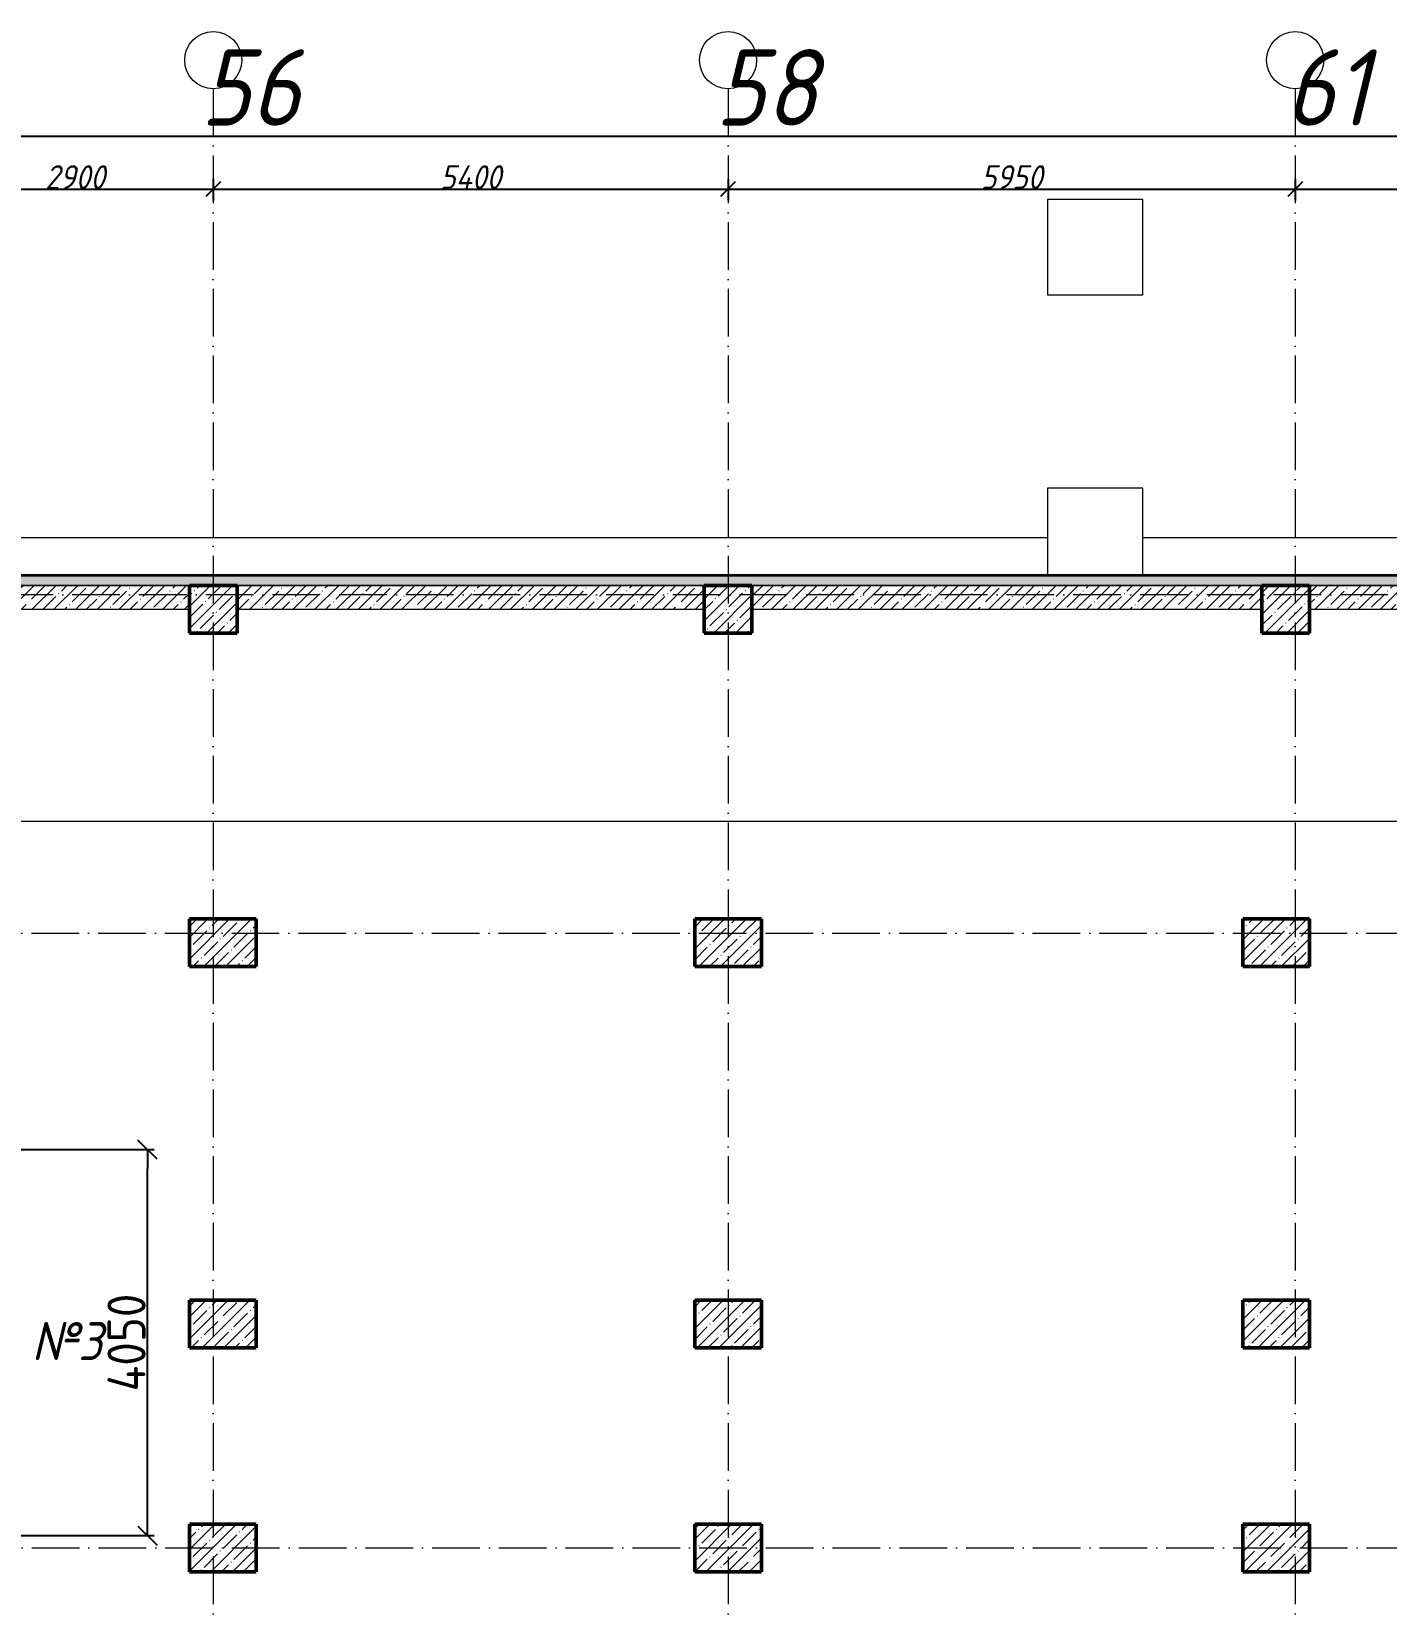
# Model space of a CAD drawing. Header units: millimetres. Extents: x -606178 to 312196, y -19338 to 632709.
# Drawn here: x -524222 to -510011, y 526699 to 543287 of the extents above; entities that cross this region are included whole.
import ezdxf

# ---------------------------------------------------------------- set-up
doc = ezdxf.new("R2010")
doc.units = ezdxf.units.MM
doc.linetypes.add('50_200_ШТРИХ_1Т_ш5_п1_п1_', pattern=[700, 500, -100, 0, -100])
for name, color, linetype, lineweight in [('A-____-____-DIMS', 7, 'Continuous', 9), ('A-FLOR-____-OTLN', 7, 'Continuous', 9), ('A-WALL-____-MCUT', 7, 'Continuous', 13), ('A-WALL-____-MCUT-1', 7, 'Continuous', 9), ('A-WALL-____-MCUT-3', 7, 'Continuous', 9), ('A-WALL-____-PATT-1', 7, 'Continuous', 9), ('A-WALL-FNSH-MCUT-1', 7, 'Continuous', 9), ('G-____-____-TEXT', 7, 'Continuous', 9), ('S-COLS-____-MCUT', 7, 'Continuous', 50), ('S-COLS-____-OTLN', 7, 'Continuous', 9), ('S-GRID-____-IDEN', 7, 'Continuous', 9), ('S-GRID-____-OTLN-1', 7, '50_200_ШТРИХ_1Т_ш5_п1_п1_', 9)]:
    doc.layers.add(name, color=color, linetype=linetype, lineweight=lineweight)
doc.layers.add('G-____-____-SYMB-1', color=9, linetype='Continuous', lineweight=9, true_color=0x808080)
doc.styles.add('ISOCPEUR_I', font='isocpeui.ttf', dxfattribs={"width": 0.9, "height": 2.5})
doc.styles.add('ISOCPEUR_I_9', font='isocpeui.ttf', dxfattribs={"width": 0.9, "height": 250})
doc.styles.add('СПДС', font='isocpeur.ttf', dxfattribs={"width": 0.9})
doc.dimstyles.new('ISO-2_5_0_9К_БОЛЬШОЙ_ОСИ', dxfattribs={"dimscale": 304.8, "dimtxt": 248.995294, "dimasz": 0.492126, "dimexe": 0.393701, "dimexo": 0, "dimgap": 0, "dimtad": 1, "dimdec": 0, "dimzin": 0, "dimdsep": 46, "dimtxsty": 'ISOCPEUR_I_9', "dimblk1": 'OBLIQUE', "dimblk2": 'OBLIQUE', "dimsah": 1, "dimcen": 0.09, "dimdle": 0.393701, "dimazin": 0, "dimtfac": 1, "dimtdec": 4, "dimtix": 1, "dimtmove": 0, "dimatfit": 3, "dimfxl": 1, "dimtvp": 1, "dimtolj": 1, "dimtzin": 0, "dimarcsym": 2})
doc.dimstyles.new('ISO-2_5_0_9К_БОЛЬШОЙ_ОСИ_2', dxfattribs={"dimscale": 304.8, "dimtxt": 248.995294, "dimasz": 0.492126, "dimexe": 0.393701, "dimexo": 0, "dimgap": 0, "dimtad": 1, "dimdec": 0, "dimzin": 0, "dimdsep": 46, "dimtxsty": 'ISOCPEUR_I_9', "dimblk1": 'OBLIQUE', "dimblk2": 'OBLIQUE', "dimsah": 1, "dimcen": 0.09, "dimdle": 0.393701, "dimazin": 0, "dimtfac": 1, "dimtdec": 4, "dimtix": 1, "dimtmove": 2, "dimatfit": 3, "dimfxl": 1, "dimtvp": 1, "dimtolj": 1, "dimtzin": 0, "dimarcsym": 2})
doc.dimstyles.new('Размера А3', dxfattribs={"dimtxt": 200, "dimasz": 100, "dimexe": 70, "dimexo": 100, "dimgap": 20, "dimtad": 1, "dimdec": 0, "dimrnd": 10, "dimzin": 0, "dimdsep": 46, "dimtxsty": 'СПДС', "dimblk": 'ARROWHEAD_6', "dimcen": 1, "dimclrd": 256, "dimclre": 256, "dimclrt": 256, "dimazin": 0, "dimtfac": 1, "dimtdec": 0, "dimtmove": 2, "dimatfit": 3, "dimfxl": 1, "dimtolj": 1, "dimtzin": 0, "dimarcsym": 0})
pattern_1 = [(45, (-600067.05, 451794.26), (-114.04925, 114.04925), []), (45, (-599953, 451794.26), (-114.04925, 114.04925), [201.612, -40.322, 3.353, -36.97])]

# ---------------------------------------------------------------- blocks, each defined once
blk = doc.blocks.new('BSC_Колонна _Прямоугольная - 500х500-V32-АР1_Кладочный план подвала в осях 1-64_Ю-ЯЯ')
at = {"layer": 'S-COLS-____-OTLN'}
h = blk.add_hatch(dxfattribs=at)
h.set_pattern_fill('FP_39', color=256, style=0, pattern_type=2)
h.set_pattern_definition([(45, (-89000, -85431.04), (-114.04925, 114.04925), []), (45, (-88885.95, -85431.04), (-114.04925, 114.04925), [201.613, -40.323, 3.353, -36.97])])
h.paths.add_polyline_path([(-250, -250), (250, -250), (250, 250), (-250, 250)], flags=0)
at = {"layer": 'S-COLS-____-MCUT'}
for p, q in [((250, 250), (-250, 250)), ((-250, 250), (-250, -250)), ((250, -250), (250, 250)), ((-250, -250), (250, -250))]:
    blk.add_line(p, q, dxfattribs=at)
blk = doc.blocks.new('BSC_Колонна _Прямоугольная - 500х500-V33-АР1_Кладочный план подвала в осях 1-64_Ю-ЯЯ')
at = {"layer": 'S-COLS-____-OTLN'}
h = blk.add_hatch(dxfattribs=at)
h.set_pattern_fill('FP_40', color=256, style=0, pattern_type=2)
h.set_pattern_definition([(45, (-83150, -85431.04), (-114.04925, 114.04925), []), (45, (-83035.95, -85431.04), (-114.04925, 114.04925), [201.613, -40.323, 3.353, -36.97])])
h.paths.add_polyline_path([(-250, -250), (250, -250), (250, 250), (-250, 250)], flags=0)
at = {"layer": 'S-COLS-____-MCUT'}
for p, q in [((250, 250), (-250, 250)), ((-250, 250), (-250, -250)), ((250, -250), (250, 250)), ((-250, -250), (250, -250))]:
    blk.add_line(p, q, dxfattribs=at)
blk = doc.blocks.new('BSC_Колонна _Прямоугольная - 500х500-V35-АР1_Кладочный план подвала в осях 1-64_Ю-ЯЯ')
at = {"layer": 'S-COLS-____-OTLN'}
h = blk.add_hatch(dxfattribs=at)
h.set_pattern_fill('FP_42', color=256, style=0, pattern_type=2)
h.set_pattern_definition([(45, (-77750, -85431.04), (-114.04925, 114.04925), []), (45, (-77635.95, -85431.04), (-114.04925, 114.04925), [201.613, -40.323, 3.353, -36.97])])
h.paths.add_polyline_path([(-250, -250), (250, -250), (250, 250), (-250, 250)], flags=0)
at = {"layer": 'S-COLS-____-MCUT'}
for p, q in [((250, 250), (-250, 250)), ((-250, 250), (-250, -250)), ((250, -250), (250, 250)), ((-250, -250), (250, -250))]:
    blk.add_line(p, q, dxfattribs=at)
blk = doc.blocks.new('BSC_Колонна _Прямоугольная - 500х700-V145-АР1_Кладочный план подвала в осях 1-64_Ю-ЯЯ')
at = {"layer": 'S-COLS-____-OTLN'}
h = blk.add_hatch(dxfattribs=at)
h.set_pattern_fill('FP_162', color=256, style=0, pattern_type=2)
h.set_pattern_definition([(315, (-75581.04, 77850), (114.04925, 114.04925), []), (315, (-75581.04, 77735.95), (114.04925, 114.04925), [201.613, -40.323, 3.353, -36.97])])
h.paths.add_polyline_path([(-250, 350), (-250, -350), (250, -350), (250, 350)], flags=0)
at = {"layer": 'S-COLS-____-MCUT'}
for p, q in [((250, 350), (-250, 350)), ((-250, 350), (-250, -350)), ((250, -350), (250, 350)), ((-250, -350), (250, -350))]:
    blk.add_line(p, q, dxfattribs=at)
blk = doc.blocks.new('BSC_Колонна _Прямоугольная - 500х700-V146-АР1_Кладочный план подвала в осях 1-64_Ю-ЯЯ')
at = {"layer": 'S-COLS-____-OTLN'}
h = blk.add_hatch(dxfattribs=at)
h.set_pattern_fill('FP_163', color=256, style=0, pattern_type=2)
h.set_pattern_definition([(315, (-75581.04, 83150), (114.04925, 114.04925), []), (315, (-75581.04, 83035.95), (114.04925, 114.04925), [201.613, -40.323, 3.353, -36.97])])
h.paths.add_polyline_path([(-250, 350), (-250, -350), (250, -350), (250, 350)], flags=0)
at = {"layer": 'S-COLS-____-MCUT'}
for p, q in [((250, 350), (-250, 350)), ((-250, 350), (-250, -350)), ((250, -350), (250, 350)), ((-250, -350), (250, -350))]:
    blk.add_line(p, q, dxfattribs=at)
blk = doc.blocks.new('BSC_Колонна _Прямоугольная - 500х700-V147-АР1_Кладочный план подвала в осях 1-64_Ю-ЯЯ')
at = {"layer": 'S-COLS-____-OTLN'}
h = blk.add_hatch(dxfattribs=at)
h.set_pattern_fill('FP_164', color=256, style=0, pattern_type=2)
h.set_pattern_definition([(315, (-75581.04, 88900), (114.04925, 114.04925), []), (315, (-75581.04, 88785.95), (114.04925, 114.04925), [201.613, -40.323, 3.353, -36.97])])
h.paths.add_polyline_path([(-250, 350), (-250, -350), (250, -350), (250, 350)], flags=0)
at = {"layer": 'S-COLS-____-MCUT'}
for p, q in [((250, 350), (-250, 350)), ((-250, 350), (-250, -350)), ((250, -350), (250, 350)), ((-250, -350), (250, -350))]:
    blk.add_line(p, q, dxfattribs=at)
blk = doc.blocks.new('BSC_Колонна _Прямоугольная - 500х700-V148-АР1_Кладочный план подвала в осях 1-64_Ю-ЯЯ')
at = {"layer": 'S-COLS-____-OTLN'}
h = blk.add_hatch(dxfattribs=at)
h.set_pattern_fill('FP_165', color=256, style=0, pattern_type=2)
h.set_pattern_definition([(315, (-77931.04, 77850), (114.04925, 114.04925), []), (315, (-77931.04, 77735.95), (114.04925, 114.04925), [201.613, -40.323, 3.353, -36.97])])
h.paths.add_polyline_path([(-250, 350), (-250, -350), (250, -350), (250, 350)], flags=0)
at = {"layer": 'S-COLS-____-MCUT'}
for p, q in [((250, 350), (-250, 350)), ((-250, 350), (-250, -350)), ((250, -350), (250, 350)), ((-250, -350), (250, -350))]:
    blk.add_line(p, q, dxfattribs=at)
blk = doc.blocks.new('BSC_Колонна _Прямоугольная - 500х700-V149-АР1_Кладочный план подвала в осях 1-64_Ю-ЯЯ')
at = {"layer": 'S-COLS-____-OTLN'}
h = blk.add_hatch(dxfattribs=at)
h.set_pattern_fill('FP_166', color=256, style=0, pattern_type=2)
h.set_pattern_definition([(315, (-77931.04, 83150), (114.04925, 114.04925), []), (315, (-77931.04, 83035.95), (114.04925, 114.04925), [201.613, -40.323, 3.353, -36.97])])
h.paths.add_polyline_path([(-250, 350), (-250, -350), (250, -350), (250, 350)], flags=0)
at = {"layer": 'S-COLS-____-MCUT'}
for p, q in [((250, 350), (-250, 350)), ((-250, 350), (-250, -350)), ((250, -350), (250, 350)), ((-250, -350), (250, -350))]:
    blk.add_line(p, q, dxfattribs=at)
blk = doc.blocks.new('BSC_Колонна _Прямоугольная - 500х700-V150-АР1_Кладочный план подвала в осях 1-64_Ю-ЯЯ')
at = {"layer": 'S-COLS-____-OTLN'}
h = blk.add_hatch(dxfattribs=at)
h.set_pattern_fill('FP_167', color=256, style=0, pattern_type=2)
h.set_pattern_definition([(315, (-77931.04, 88900), (114.04925, 114.04925), []), (315, (-77931.04, 88785.95), (114.04925, 114.04925), [201.613, -40.323, 3.353, -36.97])])
h.paths.add_polyline_path([(-250, 350), (-250, -350), (250, -350), (250, 350)], flags=0)
at = {"layer": 'S-COLS-____-MCUT'}
for p, q in [((250, 350), (-250, 350)), ((-250, 350), (-250, -350)), ((250, -350), (250, 350)), ((-250, -350), (250, -350))]:
    blk.add_line(p, q, dxfattribs=at)
blk = doc.blocks.new('BSC_Колонна _Прямоугольная - 500х700-V151-АР1_Кладочный план подвала в осях 1-64_Ю-ЯЯ')
at = {"layer": 'S-COLS-____-OTLN'}
h = blk.add_hatch(dxfattribs=at)
h.set_pattern_fill('FP_168', color=256, style=0, pattern_type=2)
h.set_pattern_definition([(315, (-81931.04, 77850), (114.04925, 114.04925), []), (315, (-81931.04, 77735.95), (114.04925, 114.04925), [201.613, -40.323, 3.353, -36.97])])
h.paths.add_polyline_path([(-250, 350), (-250, -350), (250, -350), (250, 350)], flags=0)
at = {"layer": 'S-COLS-____-MCUT'}
for p, q in [((250, 350), (-250, 350)), ((-250, 350), (-250, -350)), ((250, -350), (250, 350)), ((-250, -350), (250, -350))]:
    blk.add_line(p, q, dxfattribs=at)
blk = doc.blocks.new('BSC_Колонна _Прямоугольная - 500х700-V152-АР1_Кладочный план подвала в осях 1-64_Ю-ЯЯ')
at = {"layer": 'S-COLS-____-OTLN'}
h = blk.add_hatch(dxfattribs=at)
h.set_pattern_fill('FP_169', color=256, style=0, pattern_type=2)
h.set_pattern_definition([(315, (-81931.04, 83150), (114.04925, 114.04925), []), (315, (-81931.04, 83035.95), (114.04925, 114.04925), [201.613, -40.323, 3.353, -36.97])])
h.paths.add_polyline_path([(-250, 350), (-250, -350), (250, -350), (250, 350)], flags=0)
at = {"layer": 'S-COLS-____-MCUT'}
for p, q in [((250, 350), (-250, 350)), ((-250, 350), (-250, -350)), ((250, -350), (250, 350)), ((-250, -350), (250, -350))]:
    blk.add_line(p, q, dxfattribs=at)
blk = doc.blocks.new('BSC_Колонна _Прямоугольная - 500х700-V153-АР1_Кладочный план подвала в осях 1-64_Ю-ЯЯ')
at = {"layer": 'S-COLS-____-OTLN'}
h = blk.add_hatch(dxfattribs=at)
h.set_pattern_fill('FP_170', color=256, style=0, pattern_type=2)
h.set_pattern_definition([(315, (-81931.04, 88900), (114.04925, 114.04925), []), (315, (-81931.04, 88785.95), (114.04925, 114.04925), [201.613, -40.323, 3.353, -36.97])])
h.paths.add_polyline_path([(-250, 350), (-250, -350), (250, -350), (250, 350)], flags=0)
at = {"layer": 'S-COLS-____-MCUT'}
for p, q in [((250, 350), (-250, 350)), ((-250, 350), (-250, -350)), ((250, -350), (250, 350)), ((-250, -350), (250, -350))]:
    blk.add_line(p, q, dxfattribs=at)
blk = doc.blocks.new('Ось сетки - Круг_Ø6_00__ISO-2_5_0_9K_-25732049-АР1_Кладочный план подвала в осях 1-64_Ю-ЯЯ')
at = {"layer": 'S-GRID-____-IDEN'}
blk.add_circle((0, 0), 3, dxfattribs=at)
blk = doc.blocks.new('_Oblique')
at = {"color": 0, "linetype": 'ByBlock', "lineweight": -2}
blk.add_line((-0.5, -0.5), (0.5, 0.5), dxfattribs=at)
blk = doc.blocks.new('*D3774')
at = {"layer": 'A-____-____-DIMS', "color": 0, "lineweight": -2, "transparency": 16777216}
for p, q in [((-525337, 541635), (-522197, 541635)), ((-525217, 541741), (-525217, 541515)), ((-522317, 541741), (-522317, 541515))]:
    blk.add_line(p, q, dxfattribs=at)
at = {"layer": 'Defpoints', "color": 0, "transparency": 16777216}
for p in [(-525217, 541741), (-522317, 541741), (-522317, 541635)]:
    blk.add_point(p, dxfattribs=at)
at = {"layer": 'A-____-____-DIMS', "color": 0, "lineweight": -2, "transparency": 16777216, "xscale": 150, "yscale": 150, "zscale": 150, "rotation": 180}
blk.add_blockref('_Oblique', (-525217, 541635), dxfattribs=at)
at = {"layer": 'A-____-____-DIMS', "color": 0, "lineweight": -2, "transparency": 16777216, "xscale": 150, "yscale": 150, "zscale": 150}
blk.add_blockref('_Oblique', (-522317, 541635), dxfattribs=at)
at = {"layer": 'A-____-____-DIMS', "color": 0, "transparency": 16777216, "insert": (-523767, 541760), "char_height": 250, "width": 758.48, "attachment_point": 5, "style": 'ISOCPEUR_I_9'}
blk.add_mtext('\\A1;2900', dxfattribs=at)
blk = doc.blocks.new('*D3775')
at = {"layer": 'A-____-____-DIMS', "color": 0, "lineweight": -2, "transparency": 16777216}
for p, q in [((-522437, 541635), (-516797, 541635)), ((-522317, 541741), (-522317, 541515)), ((-516917, 541741), (-516917, 541515))]:
    blk.add_line(p, q, dxfattribs=at)
at = {"layer": 'Defpoints', "color": 0, "transparency": 16777216}
for p in [(-522317, 541741), (-516917, 541741), (-516917, 541635)]:
    blk.add_point(p, dxfattribs=at)
at = {"layer": 'A-____-____-DIMS', "color": 0, "lineweight": -2, "transparency": 16777216, "xscale": 150, "yscale": 150, "zscale": 150, "rotation": 180}
blk.add_blockref('_Oblique', (-522317, 541635), dxfattribs=at)
at = {"layer": 'A-____-____-DIMS', "color": 0, "lineweight": -2, "transparency": 16777216, "xscale": 150, "yscale": 150, "zscale": 150}
blk.add_blockref('_Oblique', (-516917, 541635), dxfattribs=at)
at = {"layer": 'A-____-____-DIMS', "color": 0, "transparency": 16777216, "insert": (-519617, 541760), "char_height": 250, "width": 781.46, "attachment_point": 5, "style": 'ISOCPEUR_I_9'}
blk.add_mtext('\\A1;5400', dxfattribs=at)
blk = doc.blocks.new('*D3776')
at = {"layer": 'A-____-____-DIMS', "color": 0, "lineweight": -2, "transparency": 16777216}
for p, q in [((-517037, 541635), (-510847, 541635)), ((-516917, 541741), (-516917, 541515)), ((-510967, 541741), (-510967, 541515))]:
    blk.add_line(p, q, dxfattribs=at)
at = {"layer": 'Defpoints', "color": 0, "transparency": 16777216}
for p in [(-516917, 541741), (-510967, 541741), (-510967, 541635)]:
    blk.add_point(p, dxfattribs=at)
at = {"layer": 'A-____-____-DIMS', "color": 0, "lineweight": -2, "transparency": 16777216, "xscale": 150, "yscale": 150, "zscale": 150, "rotation": 180}
blk.add_blockref('_Oblique', (-516917, 541635), dxfattribs=at)
at = {"layer": 'A-____-____-DIMS', "color": 0, "lineweight": -2, "transparency": 16777216, "xscale": 150, "yscale": 150, "zscale": 150}
blk.add_blockref('_Oblique', (-510967, 541635), dxfattribs=at)
at = {"layer": 'A-____-____-DIMS', "color": 0, "transparency": 16777216, "insert": (-513942, 541760), "char_height": 250, "width": 758.48, "attachment_point": 5, "style": 'ISOCPEUR_I_9'}
blk.add_mtext('\\A1;5950', dxfattribs=at)
blk = doc.blocks.new('*D3777')
at = {"layer": 'A-____-____-DIMS', "color": 0, "lineweight": -2, "transparency": 16777216}
for p, q in [((-511087, 541635), (-506597, 541635)), ((-510967, 541741), (-510967, 541515)), ((-506717, 541741), (-506717, 541515))]:
    blk.add_line(p, q, dxfattribs=at)
at = {"layer": 'Defpoints', "color": 0, "transparency": 16777216}
for p in [(-510967, 541741), (-506717, 541741), (-506717, 541635)]:
    blk.add_point(p, dxfattribs=at)
at = {"layer": 'A-____-____-DIMS', "color": 0, "lineweight": -2, "transparency": 16777216, "xscale": 150, "yscale": 150, "zscale": 150, "rotation": 180}
blk.add_blockref('_Oblique', (-510967, 541635), dxfattribs=at)
at = {"layer": 'A-____-____-DIMS', "color": 0, "lineweight": -2, "transparency": 16777216, "xscale": 150, "yscale": 150, "zscale": 150}
blk.add_blockref('_Oblique', (-506717, 541635), dxfattribs=at)
at = {"layer": 'A-____-____-DIMS', "color": 0, "transparency": 16777216, "insert": (-508842, 541760), "char_height": 250, "width": 781.46, "attachment_point": 5, "style": 'ISOCPEUR_I_9'}
blk.add_mtext('\\A1;4250', dxfattribs=at)
blk = doc.blocks.new('*D3780')
at = {"layer": 'A-____-____-DIMS', "color": 0, "lineweight": -2, "transparency": 16777216}
for p, q in [((-602417, 542293), (-602417, 542067)), ((-498917, 542293), (-498917, 542067)), ((-602537, 542187), (-551184, 542187)), ((-498797, 542187), (-550305, 542187))]:
    blk.add_line(p, q, dxfattribs=at)
at = {"layer": 'Defpoints', "color": 0, "transparency": 16777216}
for p in [(-602417, 542293), (-498917, 542293), (-498917, 542187)]:
    blk.add_point(p, dxfattribs=at)
at = {"layer": 'A-____-____-DIMS', "color": 0, "lineweight": -2, "transparency": 16777216, "xscale": 150, "yscale": 150, "zscale": 150, "rotation": 180}
blk.add_blockref('_Oblique', (-602417, 542187), dxfattribs=at)
at = {"layer": 'A-____-____-DIMS', "color": 0, "lineweight": -2, "transparency": 16777216, "xscale": 150, "yscale": 150, "zscale": 150}
blk.add_blockref('_Oblique', (-498917, 542187), dxfattribs=at)
at = {"layer": 'A-____-____-DIMS', "color": 0, "transparency": 16777216, "insert": (-551284, 542514), "char_height": 250, "width": 1080.26, "attachment_point": 1, "line_spacing_factor": 1.149209, "style": 'ISOCPEUR_I_9'}
blk.add_mtext('\\A1;103500', dxfattribs=at)
blk = doc.blocks.new('ARROWHEAD_6')
at = {"color": 0, "linetype": 'Continuous'}
for p, q in [((0, 0), (-1, 0)), ((-0.5, -0.5), (0.5, 0.5))]:
    blk.add_line(p, q, dxfattribs=at)
blk = doc.blocks.new('*D4044')
at = {"lineweight": -2, "transparency": 16777216}
for p, q in [((-524447, 531555), (-522937, 531555)), ((-523007, 527705), (-523007, 531355)), ((-524447, 527505), (-522937, 527505))]:
    blk.add_line(p, q, dxfattribs=at)
at = {"layer": 'Defpoints', "color": 0, "transparency": 16777216}
for p in [(-524547, 531555), (-523007, 531555), (-524547, 527505)]:
    blk.add_point(p, dxfattribs=at)
at = {"lineweight": -2, "transparency": 16777216, "xscale": 200, "yscale": 200, "zscale": 200}
for p, rotation in [((-523007, 531555), 90), ((-523007, 527505), 270)]:
    blk.add_blockref('ARROWHEAD_6', p, dxfattribs=dict(at, rotation=rotation))
at = {"lineweight": 25, "transparency": 16777216, "insert": (-523227, 529530), "char_height": 400, "attachment_point": 5, "rotation": 90, "style": 'СПДС'}
blk.add_mtext('\\A1;4050', dxfattribs=at)

msp = doc.modelspace()

# ---------------------------------------------------------------- hatches: boundary and pattern name
at = {"layer": 'A-WALL-____-PATT-1'}
h = msp.add_hatch(dxfattribs=at)
h.set_pattern_fill('FP_54', color=256, style=0, pattern_type=2)
h.set_pattern_definition([(0, (-600067.05, 451794.26), (120.967, 69.841), [80.645, -161.29]), (120, (-600067.05, 451794.26), (-120.96808, 69.84086), [80.645, -161.29]), (60, (-600067.05, 451794.26), (-8e-05, 139.68186), [0, -161.29, 80.645, 0])])
h.paths.add_polyline_path([(-498815.047, 537477.3011), (-498815.047, 537577.3011), (-574017.047, 537577.3011), (-574017.047, 537477.3011), (-498817.047, 537477.3011)], flags=0)
h.paths.add_polyline_path([(-575617.047, 537477.3011), (-575617.047, 537577.3011), (-602519.047, 537577.3011), (-602519.047, 537477.3011), (-578871.5317, 537477.3011)], flags=0)
h = msp.add_hatch(dxfattribs=at)
h.set_pattern_fill('FP_1', color=256, style=0, pattern_type=2)
h.set_pattern_definition(pattern_1)
h.paths.add_polyline_path([(-524817.047, 537225.3011), (-522567.047, 537225.3011), (-522567.047, 537475.3011), (-524817.047, 537475.3011)], flags=0)
h = msp.add_hatch(dxfattribs=at)
h.set_pattern_fill('FP_1', color=256, style=0, pattern_type=2)
h.set_pattern_definition(pattern_1)
h.paths.add_polyline_path([(-517167.047, 537225.3011), (-517167.047, 537475.3011), (-522067.047, 537475.3011), (-522067.047, 537225.3011)], flags=0)
h = msp.add_hatch(dxfattribs=at)
h.set_pattern_fill('FP_1', color=256, style=0, pattern_type=2)
h.set_pattern_definition(pattern_1)
h.paths.add_polyline_path([(-511317.047, 537225.3011), (-511317.047, 537475.3011), (-516667.047, 537475.3011), (-516667.047, 537225.3011), (-515242.7252, 537225.3011)], flags=0)
h = msp.add_hatch(dxfattribs=at)
h.set_pattern_fill('FP_1', color=256, style=0, pattern_type=2)
h.set_pattern_definition(pattern_1)
h.paths.add_polyline_path([(-507067.047, 537225.3011), (-507067.047, 537475.3011), (-510817.047, 537475.3011), (-510817.047, 537225.3011), (-508172.8579, 537225.3011)], flags=0)

# ---------------------------------------------------------------- linework, layer by layer
at = {"layer": 'A-FLOR-____-OTLN'}
for p, q in [((-512567.047, 541525.3011), (-513567.047, 541525.3011)), ((-513567.047, 541525.3011), (-513567.047, 540525.3011)), ((-512567.047, 540525.3011), (-512567.047, 541525.3011)), ((-513567.047, 540525.3011), (-512567.047, 540525.3011)), ((-512567.047, 538495.3011), (-513567.047, 538495.3011)), ((-513567.047, 538495.3011), (-513567.047, 537585.3011)), ((-512567.047, 537585.3011), (-512567.047, 538495.3011)), ((-513567.047, 537975.3011), (-525317.047, 537975.3011)), ((-507417.047, 537975.3011), (-512567.047, 537975.3011))]:
    msp.add_line(p, q, dxfattribs=at)
at = {"layer": 'A-WALL-____-MCUT'}
for p, q in [((-498707.047, 537585.3011), (-574017.047, 537585.3011)), ((-574017.047, 537577.3011), (-498715.047, 537577.3011))]:
    msp.add_line(p, q, dxfattribs=at)
at = {"layer": 'A-WALL-____-MCUT-1'}
for p, q in [((-524817.047, 537475.3011), (-522567.047, 537475.3011)), ((-522567.047, 537475.3011), (-524817.047, 537475.3011)), ((-522067.047, 537475.3011), (-517167.047, 537475.3011)), ((-517167.047, 537475.3011), (-522067.047, 537475.3011)), ((-511317.047, 537475.3011), (-516667.047, 537475.3011)), ((-507067.047, 537475.3011), (-510817.047, 537475.3011)), ((-524817.047, 537225.3011), (-522567.047, 537225.3011)), ((-522067.047, 537225.3011), (-517167.047, 537225.3011)), ((-516667.047, 537225.3011), (-511317.047, 537225.3011)), ((-510817.047, 537225.3011), (-507067.047, 537225.3011))]:
    msp.add_line(p, q, dxfattribs=at)
at = {"layer": 'A-WALL-____-MCUT-3'}
msp.add_line((-574017.047, 537477.3011), (-498815.047, 537477.3011), dxfattribs=at)
at = {"layer": 'A-WALL-FNSH-MCUT-1'}
for p, q in [((-516667.047, 537475.3011), (-511317.047, 537475.3011)), ((-510817.047, 537475.3011), (-507067.047, 537475.3011))]:
    msp.add_line(p, q, dxfattribs=at)
at = {"layer": 'G-____-____-SYMB-1'}
msp.add_line((-604929.1498, 535003.3117), (-495936.6964, 535003.3117), dxfattribs=at)
at = {"layer": 'S-GRID-____-OTLN-1'}
for p, q in [((-522317.047, 542687.1106), (-522317.047, 491888.6689)), ((-516917.047, 542687.1106), (-516917.047, 491888.6689)), ((-510967.047, 542687.1106), (-510967.047, 491888.6689)), ((-495992.6403, 537375.3011), (-604735.8172, 537375.3011)), ((-604735.8172, 533825.3011), (-495992.6403, 533825.3011)), ((-550825.0292, 527375.3011), (-495992.6403, 527375.3011))]:
    msp.add_line(p, q, dxfattribs=at)

# ---------------------------------------------------------------- block references
at = {"layer": 'S-COLS-____-OTLN'}
for name, p in [('BSC_Колонна _Прямоугольная - 500х500-V35-АР1_Кладочный план подвала в осях 1-64_Ю-ЯЯ', (-522317.047, 537225.3011)), ('BSC_Колонна _Прямоугольная - 500х500-V33-АР1_Кладочный план подвала в осях 1-64_Ю-ЯЯ', (-516917.047, 537225.3011)), ('BSC_Колонна _Прямоугольная - 500х500-V32-АР1_Кладочный план подвала в осях 1-64_Ю-ЯЯ', (-511067.047, 537225.3011))]:
    msp.add_blockref(name, p, dxfattribs=at)
at = {"layer": 'S-COLS-____-OTLN', "rotation": 89.9999999999999}
for name, p in [('BSC_Колонна _Прямоугольная - 500х700-V151-АР1_Кладочный план подвала в осях 1-64_Ю-ЯЯ', (-522217.047, 533725.3011)), ('BSC_Колонна _Прямоугольная - 500х700-V152-АР1_Кладочный план подвала в осях 1-64_Ю-ЯЯ', (-516917.047, 533725.3011)), ('BSC_Колонна _Прямоугольная - 500х700-V153-АР1_Кладочный план подвала в осях 1-64_Ю-ЯЯ', (-511167.047, 533725.3011)), ('BSC_Колонна _Прямоугольная - 500х700-V148-АР1_Кладочный план подвала в осях 1-64_Ю-ЯЯ', (-522217.047, 529725.3011)), ('BSC_Колонна _Прямоугольная - 500х700-V149-АР1_Кладочный план подвала в осях 1-64_Ю-ЯЯ', (-516917.047, 529725.3011)), ('BSC_Колонна _Прямоугольная - 500х700-V150-АР1_Кладочный план подвала в осях 1-64_Ю-ЯЯ', (-511167.047, 529725.3006)), ('BSC_Колонна _Прямоугольная - 500х700-V145-АР1_Кладочный план подвала в осях 1-64_Ю-ЯЯ', (-522217.047, 527375.3011)), ('BSC_Колонна _Прямоугольная - 500х700-V146-АР1_Кладочный план подвала в осях 1-64_Ю-ЯЯ', (-516917.047, 527375.3011)), ('BSC_Колонна _Прямоугольная - 500х700-V147-АР1_Кладочный план подвала в осях 1-64_Ю-ЯЯ', (-511167.047, 527375.3011))]:
    msp.add_blockref(name, p, dxfattribs=at)
at = {"layer": 'S-GRID-____-IDEN', "xscale": 99.99999999999993, "yscale": 99.99999999999993, "zscale": 99.99999999999993, "rotation": 180}
for p in [(-522317.047, 542987.1106), (-516917.047, 542987.1106), (-510967.047, 542987.1106)]:
    msp.add_blockref('Ось сетки - Круг_Ø6_00__ISO-2_5_0_9K_-25732049-АР1_Кладочный план подвала в осях 1-64_Ю-ЯЯ', p, dxfattribs=at)

# ---------------------------------------------------------------- texts
at = {"layer": 'G-____-____-TEXT', "insert": (-524221.2229, 529745.6231), "char_height": 400, "width": 2763.416813, "attachment_point": 1, "style": 'ISOCPEUR_I'}
msp.add_mtext('№3', dxfattribs=at)
at = {"layer": 'S-GRID-____-IDEN', "char_height": 800, "attachment_point": 1, "style": 'ISOCPEUR_I'}
for s, insert, width in [('56', (-522451.4186, 543101.0442), 404.0505), ('58', (-517051.4186, 543101.0442), 404.0505), ('61', (-511077.5686, 543101.0442), 346.329)]:
    msp.add_mtext(s, dxfattribs=dict(at, insert=insert, width=width))

# ---------------------------------------------------------------- dimensions: what is measured, and where the dimension line sits
at = {"lineweight": 25}
dim = msp.add_linear_dim(base=(-523007.3049, 531555.3011), p1=(-524547.047, 527505.3011), p2=(-524547.047, 531555.3011), angle=90, dimstyle='Размера А3', override={"dimtxt": 400, "dimasz": 200}, dxfattribs=at)
dim.commit()
dim.dimension.update_dxf_attribs({"geometry": '*D4044', "text_midpoint": (-523227.3049, 529530.3011)})
at = {"layer": 'A-____-____-DIMS'}
dim = msp.add_linear_dim(base=(-498917.047, 542186.9277), p1=(-602417.047, 542292.9937), p2=(-498917.047, 542292.9937), dimstyle='ISO-2_5_0_9К_БОЛЬШОЙ_ОСИ_2', override={"dimtxt": 400, "dimpost": '<>', "dimfxl": 103500}, dxfattribs=at)
dim.commit()
dim.dimension.update_dxf_attribs({"geometry": '*D3780', "text_midpoint": (-550744.1967, 542346.875), "dimtype": 160})
for base, p1, p2, override, picture, middle in [((-522317.047, 541634.7084), (-525217.047, 541740.7745), (-522317.047, 541740.7745), {"dimtxt": 400, "dimpost": '<>', "dimfxl": 2900}, '*D3774', (-523767.047, 541759.7084)), ((-516917.047, 541634.7084), (-522317.047, 541740.7745), (-516917.047, 541740.7745), {"dimtxt": 400, "dimpost": '<>', "dimfxl": 5400}, '*D3775', (-519617.047, 541759.7084)), ((-510967.047, 541634.7084), (-516917.047, 541740.7745), (-510967.047, 541740.7745), {"dimtxt": 400, "dimpost": '<>', "dimfxl": 5950}, '*D3776', (-513942.047, 541759.7084)), ((-506717.047, 541634.7084), (-510967.047, 541740.7745), (-506717.047, 541740.7745), {"dimtxt": 400, "dimpost": '<>', "dimfxl": 4250}, '*D3777', (-508842.047, 541759.7084))]:
    dim = msp.add_linear_dim(base=base, p1=p1, p2=p2, dimstyle='ISO-2_5_0_9К_БОЛЬШОЙ_ОСИ', override=override, dxfattribs=at)
    dim.commit()
    dim.dimension.update_dxf_attribs({"geometry": picture, "text_midpoint": middle})

doc.saveas('drawing.dxf')
